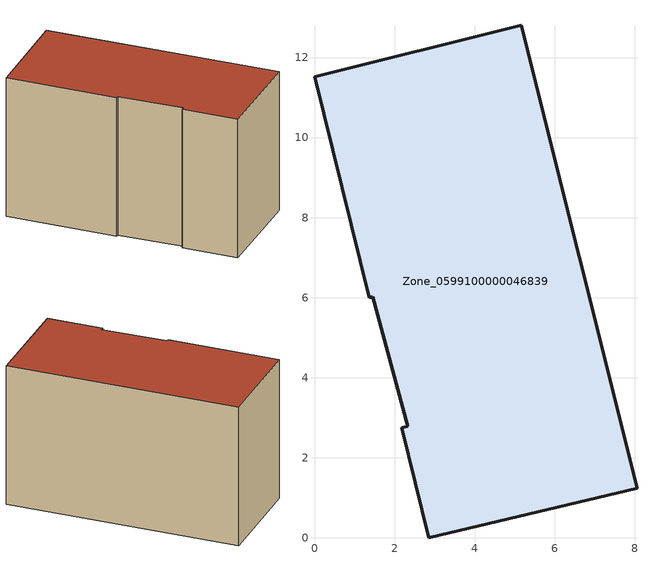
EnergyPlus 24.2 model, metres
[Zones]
Zone_0599100000046839
 floor ground (C_G): 2.32,2.79 1.46,6.03 1.37,6 0,11.52 5.17,12.81 8.05,1.24 2.85,0 2.17,2.75 z0
 wall outside (C_F): 5.17,12.81 0,11.52 1.37,6 1.46,6.03 2.32,2.79 2.17,2.75 2.85,0 8.05,1.24 5.17,12.81 z0:7.44
 roof outside (C_R): 1.46,6.03 2.32,2.79 2.17,2.75 2.85,0 8.05,1.24 5.17,12.81 0,11.52 1.37,6 z7.44
[BUILDING]
Pand.0599100000046839: North Axis=0; Terrain=City; Loads Convergence Tolerance Value=0.04; Temperature Convergence Tolerance Value=0.4; Solar Distribution=FullExterior; Maximum Number of Warmup Days=25; Minimum Number of Warmup Days=1
[Site:Location]
Rotterdam.The.Hague.AP_ZH_NLD Design_Conditions: Latitude=51.96; Longitude=4.45; Time Zone=1; Elevation=-4.5
[SITE:GROUNDTEMPERATURE:BUILDINGSURFACE]
18, 18, 18, 18, 18, 18, 18, 18, 18, 18, 18, 18
[MATERIAL] Thermal Absorptance=0.9; Solar Absorptance=0.7; Visible Absorptance=0.7
Name | Roughness | Thickness | Conductivity | Density | Specific Heat
G.TC.1975-1991 | MediumSmooth | 0.15 | 0.288461 | 540 | 1210
F.TC.1975-1991 | Rough | 0.3 | 0.230769 | 1920 | 840
R.TC.1975-1991 | MediumRough | 0.2 | 0.153846 | 1500 | 1000
[CONSTRUCTION]
C_G: G.TC.1975-1991
C_F: F.TC.1975-1991
C_R: R.TC.1975-1991
[ZONE]
Zone_0599100000046839: Type=1; Multiplier=1; Ceiling Height=Autocalculate; Volume=Autocalculate; Floor Area=autocalculate; Part of Total Floor Area=Yes
[ZONEINFILTRATION:DESIGNFLOWRATE]
Infil_Zone_0599100000046839: Zone or ZoneList or Space or SpaceList=Zone_0599100000046839; Schedule=AlwaysOn; Design Flow Rate Calculation Method=Flow/Area; Flow Rate per Floor Area=0.003; Constant Term Coefficient=1; Temperature Term Coefficient=0; Velocity Term Coefficient=0; Velocity Squared Term Coefficient=0
[HVACTEMPLATE:ZONE:IDEALLOADSAIRSYSTEM]
Zone_0599100000046839: Maximum Heating Supply Air Temperature=50; Minimum Cooling Supply Air Temperature=13; Maximum Heating Supply Air Humidity Ratio=0.0156; Minimum Cooling Supply Air Humidity Ratio=0.0077; Heating Limit=NoLimit; Cooling Limit=NoLimit; Dehumidification Control Type=ConstantSensibleHeatRatio; Cooling Sensible Heat Ratio=0.7; Dehumidification Setpoint=60; Humidification Control Type=None; Humidification Setpoint=30; Outdoor Air Method=None; Outdoor Air Flow Rate per Person=0.00944; Outdoor Air Flow Rate per Zone Floor Area=0; Outdoor Air Flow Rate per Zone=0; Demand Controlled Ventilation Type=None; Outdoor Air Economizer Type=NoEconomizer; Heat Recovery Type=None; Sensible Heat Recovery Effectiveness=0.7; Latent Heat Recovery Effectiveness=0.65
[ZONECONTROL:THERMOSTAT]
ThermostatControl_Zone_0599100000046839: Zone or ZoneList=Zone_0599100000046839; Control Type Schedule=DualSetpointControlType; Control 1=Thermostat_Zone_0599100000046839; Temperature Difference Between Cutout And Setpoint=0
[THERMOSTATSETPOINT:DUALSETPOINT]
Thermostat_Zone_0599100000046839: Heating Setpoint Temperature Schedule=HeatingSetpoint_Zone_0599100000046839; Cooling Setpoint Temperature Schedule=CoolingSetpoint_Zone_0599100000046839
[SCHEDULE:COMPACT]
HeatingSetpoint_Zone_0599100000046839: Through: 12/31, For: AllDays, Until: 24:00, 21
CoolingSetpoint_Zone_0599100000046839: Through: 12/31, For: AllDays, Until: 24:00, 24
DualSetpointControlType: Through: 12/31, For: AllDays, Until: 24:00, 4
AlwaysOn: Through: 12/31, For: AllDays, Until: 24:00, 1
